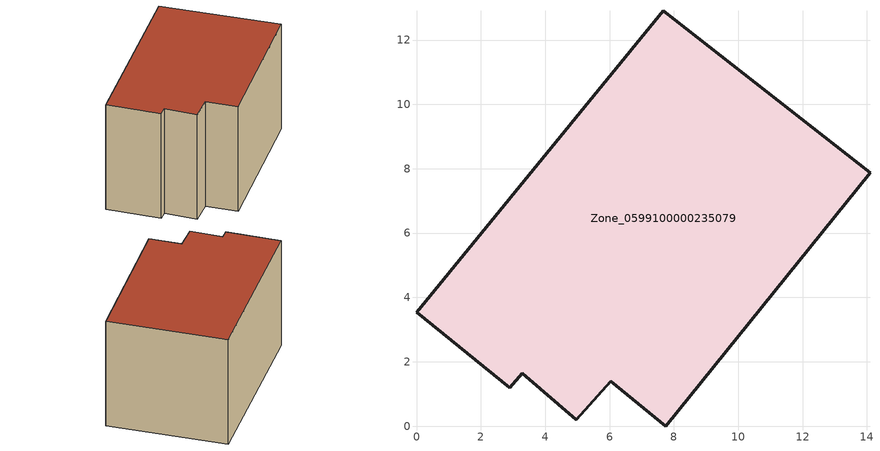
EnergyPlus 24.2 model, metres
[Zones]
Zone_0599100000235079
 floor ground (C_G): 7.67,12.9 14.1,7.87 7.75,0 6.03,1.39 4.96,0.19 3.28,1.65 2.89,1.19 0,3.55 z0
 wall outside (C_F): 14.1,7.87 7.67,12.9 0,3.55 2.89,1.19 3.28,1.65 4.96,0.19 6.03,1.39 7.75,0 14.1,7.87 z0:8.05
 roof outside (C_R): 7.75,0 14.1,7.87 7.67,12.9 0,3.55 2.89,1.19 3.28,1.65 4.96,0.19 6.03,1.39 z8.05
[BUILDING]
Pand.0599100000235079: North Axis=0; Terrain=City; Loads Convergence Tolerance Value=0.04; Temperature Convergence Tolerance Value=0.4; Solar Distribution=FullExterior; Maximum Number of Warmup Days=25; Minimum Number of Warmup Days=1
[Site:Location]
Rotterdam.The.Hague.AP_ZH_NLD Design_Conditions: Latitude=51.96; Longitude=4.45; Time Zone=1; Elevation=-4.5
[SITE:GROUNDTEMPERATURE:BUILDINGSURFACE]
18, 18, 18, 18, 18, 18, 18, 18, 18, 18, 18, 18
[MATERIAL] Thermal Absorptance=0.9; Solar Absorptance=0.7; Visible Absorptance=0.7
Name | Roughness | Thickness | Conductivity | Density | Specific Heat
G.TC.1946 | MediumSmooth | 0.15 | 1 | 540 | 1210
F.TC.1946 | Rough | 0.3 | 0.857143 | 1920 | 840
R.TC.1946 | MediumRough | 0.2 | 0.909091 | 1500 | 1000
[CONSTRUCTION]
C_G: G.TC.1946
C_F: F.TC.1946
C_R: R.TC.1946
[ZONE]
Zone_0599100000235079: Type=1; Multiplier=1; Ceiling Height=Autocalculate; Volume=Autocalculate; Floor Area=autocalculate; Part of Total Floor Area=Yes
[ZONEINFILTRATION:DESIGNFLOWRATE]
Infil_Zone_0599100000235079: Zone or ZoneList or Space or SpaceList=Zone_0599100000235079; Schedule=AlwaysOn; Design Flow Rate Calculation Method=Flow/Area; Flow Rate per Floor Area=0.003; Constant Term Coefficient=1; Temperature Term Coefficient=0; Velocity Term Coefficient=0; Velocity Squared Term Coefficient=0
[HVACTEMPLATE:ZONE:IDEALLOADSAIRSYSTEM]
Zone_0599100000235079: Maximum Heating Supply Air Temperature=50; Minimum Cooling Supply Air Temperature=13; Maximum Heating Supply Air Humidity Ratio=0.0156; Minimum Cooling Supply Air Humidity Ratio=0.0077; Heating Limit=NoLimit; Cooling Limit=NoLimit; Dehumidification Control Type=ConstantSensibleHeatRatio; Cooling Sensible Heat Ratio=0.7; Dehumidification Setpoint=60; Humidification Control Type=None; Humidification Setpoint=30; Outdoor Air Method=None; Outdoor Air Flow Rate per Person=0.00944; Outdoor Air Flow Rate per Zone Floor Area=0; Outdoor Air Flow Rate per Zone=0; Demand Controlled Ventilation Type=None; Outdoor Air Economizer Type=NoEconomizer; Heat Recovery Type=None; Sensible Heat Recovery Effectiveness=0.7; Latent Heat Recovery Effectiveness=0.65
[ZONECONTROL:THERMOSTAT]
ThermostatControl_Zone_0599100000235079: Zone or ZoneList=Zone_0599100000235079; Control Type Schedule=DualSetpointControlType; Control 1=Thermostat_Zone_0599100000235079; Temperature Difference Between Cutout And Setpoint=0
[THERMOSTATSETPOINT:DUALSETPOINT]
Thermostat_Zone_0599100000235079: Heating Setpoint Temperature Schedule=HeatingSetpoint_Zone_0599100000235079; Cooling Setpoint Temperature Schedule=CoolingSetpoint_Zone_0599100000235079
[SCHEDULE:COMPACT]
HeatingSetpoint_Zone_0599100000235079: Through: 12/31, For: AllDays, Until: 24:00, 21
CoolingSetpoint_Zone_0599100000235079: Through: 12/31, For: AllDays, Until: 24:00, 24
DualSetpointControlType: Through: 12/31, For: AllDays, Until: 24:00, 4
AlwaysOn: Through: 12/31, For: AllDays, Until: 24:00, 1
